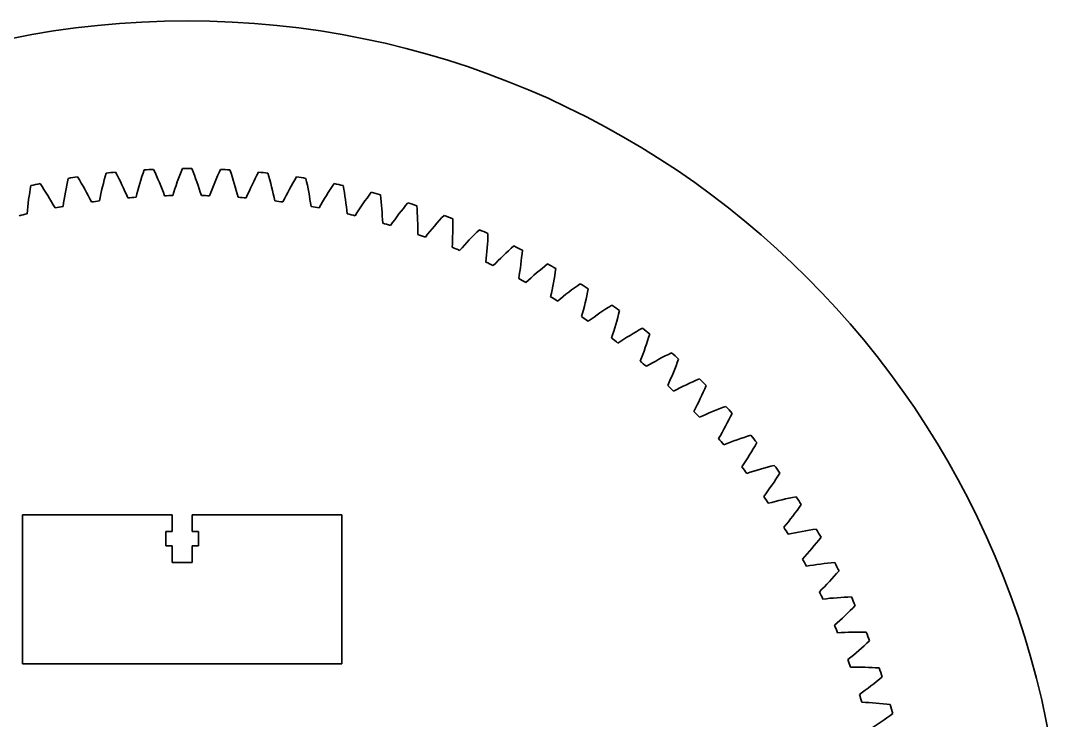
# Model space of a CAD drawing. Header units: inches. Extents: x -10.4 to 15.5, y -3.4 to 11.2.
# Drawn here: x 8.59 to 15.49, y 4.59 to 9.22 of the extents above; entities that cross this region are included whole.
import ezdxf

# ---------------------------------------------------------------- set-up
doc = ezdxf.new("R2010")
doc.units = ezdxf.units.IN
doc.header["$MEASUREMENT"] = 0
doc.layers.add('Layer 1', color=7, linetype='Continuous')

# ---------------------------------------------------------------- blocks, each defined once
blk = doc.blocks.new('block 2')
at = {"layer": 'Layer 1', "color": 7, "lineweight": 35}
blk.add_open_spline([(9.8384, 8.0624), (9.8205, 8.063), (9.8026, 8.0635), (9.7847, 8.0638)], degree=3, dxfattribs=at)
blk = doc.blocks.new('block 3')
at = {"layer": 'Layer 1', "color": 7, "lineweight": 35}
blk.add_open_spline([(9.7847, 8.0638), (9.7659, 8.124), (9.7447, 8.1834), (9.7211, 8.2419)], degree=3, dxfattribs=at)
blk = doc.blocks.new('block 4')
at = {"layer": 'Layer 1', "color": 7, "lineweight": 35}
blk.add_open_spline([(9.7211, 8.2419), (9.7003, 8.242), (9.6795, 8.242), (9.6588, 8.2419)], degree=3, dxfattribs=at)
blk = doc.blocks.new('block 5')
at = {"layer": 'Layer 1', "color": 7, "lineweight": 35}
blk.add_open_spline([(9.6588, 8.2419), (9.6352, 8.1834), (9.614, 8.124), (9.5952, 8.0638)], degree=3, dxfattribs=at)
blk = doc.blocks.new('block 6')
at = {"layer": 'Layer 1', "color": 7, "lineweight": 35}
blk.add_open_spline([(9.5952, 8.0638), (9.5773, 8.0635), (9.5594, 8.063), (9.5415, 8.0624)], degree=3, dxfattribs=at)
blk = doc.blocks.new('block 7')
at = {"layer": 'Layer 1', "color": 7, "lineweight": 35}
blk.add_open_spline([(9.5415, 8.0624), (9.5195, 8.1215), (9.4952, 8.1797), (9.4687, 8.2369)], degree=3, dxfattribs=at)
blk = doc.blocks.new('block 8')
at = {"layer": 'Layer 1', "color": 7, "lineweight": 35}
blk.add_open_spline([(9.4687, 8.2369), (9.4479, 8.236), (9.4272, 8.2349), (9.4064, 8.2336)], degree=3, dxfattribs=at)
blk = doc.blocks.new('block 9')
at = {"layer": 'Layer 1', "color": 7, "lineweight": 35}
blk.add_open_spline([(9.4064, 8.2336), (9.3859, 8.174), (9.3679, 8.1136), (9.3523, 8.0525)], degree=3, dxfattribs=at)
blk = doc.blocks.new('block 10')
at = {"layer": 'Layer 1', "color": 7, "lineweight": 35}
blk.add_open_spline([(9.3523, 8.0525), (9.3344, 8.0512), (9.3165, 8.0498), (9.2987, 8.0483)], degree=3, dxfattribs=at)
blk = doc.blocks.new('block 11')
at = {"layer": 'Layer 1', "color": 7, "lineweight": 35}
blk.add_open_spline([(9.2987, 8.0483), (9.2737, 8.1062), (9.2464, 8.163), (9.2168, 8.2187)], degree=3, dxfattribs=at)
blk = doc.blocks.new('block 12')
at = {"layer": 'Layer 1', "color": 7, "lineweight": 35}
blk.add_open_spline([(9.2168, 8.2187), (9.1961, 8.2167), (9.1755, 8.2145), (9.1548, 8.2122)], degree=3, dxfattribs=at)
blk = doc.blocks.new('block 13')
at = {"layer": 'Layer 1', "color": 7, "lineweight": 35}
blk.add_open_spline([(9.1548, 8.2122), (9.1375, 8.1516), (9.1226, 8.0903), (9.1102, 8.0285)], degree=3, dxfattribs=at)
blk = doc.blocks.new('block 14')
at = {"layer": 'Layer 1', "color": 7, "lineweight": 35}
blk.add_open_spline([(9.1102, 8.0285), (9.0924, 8.0262), (9.0747, 8.0239), (9.0569, 8.0215)], degree=3, dxfattribs=at)
blk = doc.blocks.new('block 15')
at = {"layer": 'Layer 1', "color": 7, "lineweight": 35}
blk.add_open_spline([(9.0569, 8.0215), (9.0289, 8.0779), (8.9987, 8.1333), (8.9663, 8.1874)], degree=3, dxfattribs=at)
blk = doc.blocks.new('block 16')
at = {"layer": 'Layer 1', "color": 7, "lineweight": 35}
blk.add_open_spline([(8.9663, 8.1874), (8.9457, 8.1843), (8.9252, 8.181), (8.9047, 8.1776)], degree=3, dxfattribs=at)
blk = doc.blocks.new('block 17')
at = {"layer": 'Layer 1', "color": 7, "lineweight": 35}
blk.add_open_spline([(8.9047, 8.1776), (8.8906, 8.1162), (8.879, 8.0542), (8.8698, 7.9918)], degree=3, dxfattribs=at)
blk = doc.blocks.new('block 18')
at = {"layer": 'Layer 1', "color": 7, "lineweight": 35}
blk.add_open_spline([(8.8698, 7.9918), (8.8521, 7.9886), (8.8345, 7.9854), (8.8169, 7.982)], degree=3, dxfattribs=at)
blk = doc.blocks.new('block 19')
at = {"layer": 'Layer 1', "color": 7, "lineweight": 35}
blk.add_open_spline([(8.8169, 7.982), (8.786, 8.037), (8.7529, 8.0907), (8.7177, 8.143)], degree=3, dxfattribs=at)
blk = doc.blocks.new('block 20')
at = {"layer": 'Layer 1', "color": 7, "lineweight": 35}
blk.add_open_spline([(8.7177, 8.143), (8.6974, 8.1388), (8.677, 8.1345), (8.6568, 8.13)], degree=3, dxfattribs=at)
blk = doc.blocks.new('block 21')
at = {"layer": 'Layer 1', "color": 7, "lineweight": 35}
blk.add_open_spline([(8.6568, 8.13), (8.6459, 8.0679), (8.6375, 8.0054), (8.6316, 7.9426)], degree=3, dxfattribs=at)
blk = doc.blocks.new('block 22')
at = {"layer": 'Layer 1', "color": 7, "lineweight": 35}
blk.add_open_spline([(8.6316, 7.9426), (8.6141, 7.9385), (8.5967, 7.9344), (8.5793, 7.9301)], degree=3, dxfattribs=at)
blk = doc.blocks.new('block 383')
at = {"layer": 'Layer 1', "color": 7, "lineweight": 35}
blk.add_open_spline([(14.2009, 4.5298), (14.2542, 4.5635), (14.3061, 4.5994), (14.3565, 4.6372)], degree=3, dxfattribs=at)
blk = doc.blocks.new('block 384')
at = {"layer": 'Layer 1', "color": 7, "lineweight": 35}
blk.add_open_spline([(14.3565, 4.6372), (14.3512, 4.6573), (14.3458, 4.6774), (14.3403, 4.6975)], degree=3, dxfattribs=at)
blk = doc.blocks.new('block 385')
at = {"layer": 'Layer 1', "color": 7, "lineweight": 35}
blk.add_open_spline([(14.3403, 4.6975), (14.2777, 4.7051), (14.2149, 4.7102), (14.1519, 4.7128)], degree=3, dxfattribs=at)
blk = doc.blocks.new('block 386')
at = {"layer": 'Layer 1', "color": 7, "lineweight": 35}
blk.add_open_spline([(14.1519, 4.7128), (14.1469, 4.73), (14.1418, 4.7472), (14.1366, 4.7643)], degree=3, dxfattribs=at)
blk = doc.blocks.new('block 387')
at = {"layer": 'Layer 1', "color": 7, "lineweight": 35}
blk.add_open_spline([(14.1366, 4.7643), (14.188, 4.8008), (14.238, 4.8393), (14.2863, 4.8798)], degree=3, dxfattribs=at)
blk = doc.blocks.new('block 388')
at = {"layer": 'Layer 1', "color": 7, "lineweight": 35}
blk.add_open_spline([(14.2863, 4.8798), (14.28, 4.8996), (14.2736, 4.9194), (14.2671, 4.9391)], degree=3, dxfattribs=at)
blk = doc.blocks.new('block 389')
at = {"layer": 'Layer 1', "color": 7, "lineweight": 35}
blk.add_open_spline([(14.2671, 4.9391), (14.2041, 4.9434), (14.1411, 4.9452), (14.0781, 4.9445)], degree=3, dxfattribs=at)
blk = doc.blocks.new('block 390')
at = {"layer": 'Layer 1', "color": 7, "lineweight": 35}
blk.add_open_spline([(14.0781, 4.9445), (14.0722, 4.9614), (14.0662, 4.9783), (14.0601, 4.9952)], degree=3, dxfattribs=at)
blk = doc.blocks.new('block 391')
at = {"layer": 'Layer 1', "color": 7, "lineweight": 35}
blk.add_open_spline([(14.0601, 4.9952), (14.1096, 5.0343), (14.1574, 5.0754), (14.2035, 5.1183)], degree=3, dxfattribs=at)
blk = doc.blocks.new('block 392')
at = {"layer": 'Layer 1', "color": 7, "lineweight": 35}
blk.add_open_spline([(14.2035, 5.1183), (14.1963, 5.1378), (14.1888, 5.1572), (14.1812, 5.1765)], degree=3, dxfattribs=at)
blk = doc.blocks.new('block 393')
at = {"layer": 'Layer 1', "color": 7, "lineweight": 35}
blk.add_open_spline([(14.1812, 5.1765), (14.1182, 5.1776), (14.0551, 5.1761), (13.9922, 5.1721)], degree=3, dxfattribs=at)
blk = doc.blocks.new('block 394')
at = {"layer": 'Layer 1', "color": 7, "lineweight": 35}
blk.add_open_spline([(13.9922, 5.1721), (13.9855, 5.1887), (13.9786, 5.2052), (13.9716, 5.2217)], degree=3, dxfattribs=at)
blk = doc.blocks.new('block 395')
at = {"layer": 'Layer 1', "color": 7, "lineweight": 35}
blk.add_open_spline([(13.9716, 5.2217), (14.019, 5.2634), (14.0646, 5.3069), (14.1084, 5.3522)], degree=3, dxfattribs=at)
blk = doc.blocks.new('block 396')
at = {"layer": 'Layer 1', "color": 7, "lineweight": 35}
blk.add_open_spline([(14.1084, 5.3522), (14.1001, 5.3713), (14.0917, 5.3903), (14.0831, 5.4092)], degree=3, dxfattribs=at)
blk = doc.blocks.new('block 397')
at = {"layer": 'Layer 1', "color": 7, "lineweight": 35}
blk.add_open_spline([(14.0831, 5.4092), (14.0201, 5.4069), (13.9572, 5.4021), (13.8946, 5.3948)], degree=3, dxfattribs=at)
blk = doc.blocks.new('block 398')
at = {"layer": 'Layer 1', "color": 7, "lineweight": 35}
blk.add_open_spline([(13.8946, 5.3948), (13.887, 5.4111), (13.8792, 5.4272), (13.8714, 5.4434)], degree=3, dxfattribs=at)
blk = doc.blocks.new('block 399')
at = {"layer": 'Layer 1', "color": 7, "lineweight": 35}
blk.add_open_spline([(13.8714, 5.4434), (13.9165, 5.4874), (13.9598, 5.5333), (14.0012, 5.5808)], degree=3, dxfattribs=at)
blk = doc.blocks.new('block 400')
at = {"layer": 'Layer 1', "color": 7, "lineweight": 35}
blk.add_open_spline([(14.0012, 5.5808), (13.9919, 5.5994), (13.9825, 5.6179), (13.9729, 5.6364)], degree=3, dxfattribs=at)
blk = doc.blocks.new('block 401')
at = {"layer": 'Layer 1', "color": 7, "lineweight": 35}
blk.add_open_spline([(13.9729, 5.6364), (13.9101, 5.6308), (13.8476, 5.6227), (13.7854, 5.6122)], degree=3, dxfattribs=at)
blk = doc.blocks.new('block 402')
at = {"layer": 'Layer 1', "color": 7, "lineweight": 35}
blk.add_open_spline([(13.7854, 5.6122), (13.7769, 5.628), (13.7684, 5.6437), (13.7597, 5.6594)], degree=3, dxfattribs=at)
blk = doc.blocks.new('block 403')
at = {"layer": 'Layer 1', "color": 7, "lineweight": 35}
blk.add_open_spline([(13.7597, 5.6594), (13.8025, 5.7058), (13.8433, 5.7539), (13.8822, 5.8035)], degree=3, dxfattribs=at)
blk = doc.blocks.new('block 404')
at = {"layer": 'Layer 1', "color": 7, "lineweight": 35}
blk.add_open_spline([(13.8822, 5.8035), (13.8719, 5.8216), (13.8615, 5.8396), (13.851, 5.8575)], degree=3, dxfattribs=at)
blk = doc.blocks.new('block 405')
at = {"layer": 'Layer 1', "color": 7, "lineweight": 35}
blk.add_open_spline([(13.851, 5.8575), (13.7886, 5.8486), (13.7265, 5.8373), (13.665, 5.8235)], degree=3, dxfattribs=at)
blk = doc.blocks.new('block 406')
at = {"layer": 'Layer 1', "color": 7, "lineweight": 35}
blk.add_open_spline([(13.665, 5.8235), (13.6557, 5.8388), (13.6464, 5.8541), (13.6369, 5.8694)], degree=3, dxfattribs=at)
blk = doc.blocks.new('block 407')
at = {"layer": 'Layer 1', "color": 7, "lineweight": 35}
blk.add_open_spline([(13.6369, 5.8694), (13.6772, 5.9179), (13.7154, 5.968), (13.7516, 6.0196)], degree=3, dxfattribs=at)
blk = doc.blocks.new('block 408')
at = {"layer": 'Layer 1', "color": 7, "lineweight": 35}
blk.add_open_spline([(13.7516, 6.0196), (13.7404, 6.0372), (13.7291, 6.0546), (13.7177, 6.0719)], degree=3, dxfattribs=at)
blk = doc.blocks.new('block 409')
at = {"layer": 'Layer 1', "color": 7, "lineweight": 35}
blk.add_open_spline([(13.7177, 6.0719), (13.6558, 6.0598), (13.5944, 6.0453), (13.5337, 6.0282)], degree=3, dxfattribs=at)
blk = doc.blocks.new('block 410')
at = {"layer": 'Layer 1', "color": 7, "lineweight": 35}
blk.add_open_spline([(13.5337, 6.0282), (13.5237, 6.0431), (13.5135, 6.0579), (13.5033, 6.0726)], degree=3, dxfattribs=at)
blk = doc.blocks.new('block 411')
at = {"layer": 'Layer 1', "color": 7, "lineweight": 35}
blk.add_open_spline([(13.5033, 6.0726), (13.5409, 6.1232), (13.5765, 6.1752), (13.61, 6.2287)], degree=3, dxfattribs=at)
blk = doc.blocks.new('block 412')
at = {"layer": 'Layer 1', "color": 7, "lineweight": 35}
blk.add_open_spline([(13.61, 6.2287), (13.5979, 6.2455), (13.5857, 6.2624), (13.5733, 6.2791)], degree=3, dxfattribs=at)
blk = doc.blocks.new('block 413')
at = {"layer": 'Layer 1', "color": 7, "lineweight": 35}
blk.add_open_spline([(13.5733, 6.2791), (13.5122, 6.2638), (13.4517, 6.246), (13.3919, 6.2258)], degree=3, dxfattribs=at)
blk = doc.blocks.new('block 414')
at = {"layer": 'Layer 1', "color": 7, "lineweight": 35}
blk.add_open_spline([(13.3919, 6.2258), (13.3811, 6.2401), (13.3702, 6.2544), (13.3592, 6.2685)], degree=3, dxfattribs=at)
blk = doc.blocks.new('block 415')
at = {"layer": 'Layer 1', "color": 7, "lineweight": 35}
blk.add_open_spline([(13.3592, 6.2685), (13.3941, 6.321), (13.4269, 6.3749), (13.4576, 6.43)], degree=3, dxfattribs=at)
blk = doc.blocks.new('block 416')
at = {"layer": 'Layer 1', "color": 7, "lineweight": 35}
blk.add_open_spline([(13.4576, 6.43), (13.4446, 6.4462), (13.4315, 6.4623), (13.4183, 6.4784)], degree=3, dxfattribs=at)
blk = doc.blocks.new('block 417')
at = {"layer": 'Layer 1', "color": 7, "lineweight": 35}
blk.add_open_spline([(13.4183, 6.4784), (13.3581, 6.4599), (13.2985, 6.439), (13.24, 6.4157)], degree=3, dxfattribs=at)
blk = doc.blocks.new('block 418')
at = {"layer": 'Layer 1', "color": 7, "lineweight": 35}
blk.add_open_spline([(13.24, 6.4157), (13.2284, 6.4294), (13.2167, 6.4431), (13.205, 6.4566)], degree=3, dxfattribs=at)
blk = doc.blocks.new('block 419')
at = {"layer": 'Layer 1', "color": 7, "lineweight": 35}
blk.add_open_spline([(13.205, 6.4566), (13.2372, 6.5109), (13.2671, 6.5664), (13.2948, 6.623)], degree=3, dxfattribs=at)
blk = doc.blocks.new('block 420')
at = {"layer": 'Layer 1', "color": 7, "lineweight": 35}
blk.add_open_spline([(13.2948, 6.623), (13.281, 6.6386), (13.2671, 6.654), (13.2531, 6.6693)], degree=3, dxfattribs=at)
blk = doc.blocks.new('block 421')
at = {"layer": 'Layer 1', "color": 7, "lineweight": 35}
blk.add_open_spline([(13.2531, 6.6693), (13.1939, 6.6477), (13.1355, 6.6237), (13.0783, 6.5974)], degree=3, dxfattribs=at)
blk = doc.blocks.new('block 422')
at = {"layer": 'Layer 1', "color": 7, "lineweight": 35}
blk.add_open_spline([(13.0783, 6.5974), (13.066, 6.6105), (13.0536, 6.6235), (13.0412, 6.6364)], degree=3, dxfattribs=at)
blk = doc.blocks.new('block 423')
at = {"layer": 'Layer 1', "color": 7, "lineweight": 35}
blk.add_open_spline([(13.0412, 6.6364), (13.0705, 6.6923), (13.0975, 6.7493), (13.1222, 6.8073)], degree=3, dxfattribs=at)
blk = doc.blocks.new('block 424')
at = {"layer": 'Layer 1', "color": 7, "lineweight": 35}
blk.add_open_spline([(13.1222, 6.8073), (13.1076, 6.8221), (13.0929, 6.8368), (13.0781, 6.8514)], degree=3, dxfattribs=at)
blk = doc.blocks.new('block 425')
at = {"layer": 'Layer 1', "color": 7, "lineweight": 35}
blk.add_open_spline([(13.0781, 6.8514), (13.0201, 6.8267), (12.9631, 6.7997), (12.9073, 6.7704)], degree=3, dxfattribs=at)
blk = doc.blocks.new('block 426')
at = {"layer": 'Layer 1', "color": 7, "lineweight": 35}
blk.add_open_spline([(12.9073, 6.7704), (12.8943, 6.7828), (12.8813, 6.7952), (12.8683, 6.8074)], degree=3, dxfattribs=at)
blk = doc.blocks.new('block 427')
at = {"layer": 'Layer 1', "color": 7, "lineweight": 35}
blk.add_open_spline([(12.8683, 6.8074), (12.8945, 6.8647), (12.9186, 6.9231), (12.9402, 6.9823)], degree=3, dxfattribs=at)
blk = doc.blocks.new('block 428')
at = {"layer": 'Layer 1', "color": 7, "lineweight": 35}
blk.add_open_spline([(12.9402, 6.9823), (12.9248, 6.9963), (12.9094, 7.0102), (12.8938, 7.024)], degree=3, dxfattribs=at)
blk = doc.blocks.new('block 429')
at = {"layer": 'Layer 1', "color": 7, "lineweight": 35}
blk.add_open_spline([(12.8938, 7.024), (12.8372, 6.9963), (12.7817, 6.9663), (12.7275, 6.9342)], degree=3, dxfattribs=at)
blk = doc.blocks.new('block 430')
at = {"layer": 'Layer 1', "color": 7, "lineweight": 35}
blk.add_open_spline([(12.7275, 6.9342), (12.7139, 6.9459), (12.7003, 6.9575), (12.6866, 6.9691)], degree=3, dxfattribs=at)
blk = doc.blocks.new('block 431')
at = {"layer": 'Layer 1', "color": 7, "lineweight": 35}
blk.add_open_spline([(12.6866, 6.9691), (12.7098, 7.0277), (12.7307, 7.0872), (12.7492, 7.1475)], degree=3, dxfattribs=at)
blk = doc.blocks.new('block 432')
at = {"layer": 'Layer 1', "color": 7, "lineweight": 35}
blk.add_open_spline([(12.7492, 7.1475), (12.7332, 7.1607), (12.717, 7.1738), (12.7008, 7.1867)], degree=3, dxfattribs=at)
blk = doc.blocks.new('block 433')
at = {"layer": 'Layer 1', "color": 7, "lineweight": 35}
blk.add_open_spline([(12.7008, 7.1867), (12.6457, 7.1561), (12.5918, 7.1233), (12.5394, 7.0883)], degree=3, dxfattribs=at)
blk = doc.blocks.new('block 434')
at = {"layer": 'Layer 1', "color": 7, "lineweight": 35}
blk.add_open_spline([(12.5394, 7.0883), (12.5252, 7.0993), (12.5109, 7.1103), (12.4967, 7.1211)], degree=3, dxfattribs=at)
blk = doc.blocks.new('block 435')
at = {"layer": 'Layer 1', "color": 7, "lineweight": 35}
blk.add_open_spline([(12.4967, 7.1211), (12.5168, 7.1808), (12.5346, 7.2413), (12.5499, 7.3025)], degree=3, dxfattribs=at)
blk = doc.blocks.new('block 436')
at = {"layer": 'Layer 1', "color": 7, "lineweight": 35}
blk.add_open_spline([(12.5499, 7.3025), (12.5332, 7.3148), (12.5164, 7.327), (12.4995, 7.3391)], degree=3, dxfattribs=at)
blk = doc.blocks.new('block 437')
at = {"layer": 'Layer 1', "color": 7, "lineweight": 35}
blk.add_open_spline([(12.4995, 7.3391), (12.4461, 7.3057), (12.394, 7.2701), (12.3434, 7.2324)], degree=3, dxfattribs=at)
blk = doc.blocks.new('block 438')
at = {"layer": 'Layer 1', "color": 7, "lineweight": 35}
blk.add_open_spline([(12.3434, 7.2324), (12.3287, 7.2427), (12.3139, 7.2528), (12.2991, 7.2629)], degree=3, dxfattribs=at)
blk = doc.blocks.new('block 439')
at = {"layer": 'Layer 1', "color": 7, "lineweight": 35}
blk.add_open_spline([(12.2991, 7.2629), (12.3161, 7.3236), (12.3307, 7.385), (12.3428, 7.4469)], degree=3, dxfattribs=at)
blk = doc.blocks.new('block 440')
at = {"layer": 'Layer 1', "color": 7, "lineweight": 35}
blk.add_open_spline([(12.3428, 7.4469), (12.3254, 7.4583), (12.308, 7.4696), (12.2905, 7.4808)], degree=3, dxfattribs=at)
blk = doc.blocks.new('block 441')
at = {"layer": 'Layer 1', "color": 7, "lineweight": 35}
blk.add_open_spline([(12.2905, 7.4808), (12.2389, 7.4446), (12.1887, 7.4063), (12.1402, 7.3661)], degree=3, dxfattribs=at)
blk = doc.blocks.new('block 442')
at = {"layer": 'Layer 1', "color": 7, "lineweight": 35}
blk.add_open_spline([(12.1402, 7.3661), (12.125, 7.3755), (12.1097, 7.3849), (12.0943, 7.3942)], degree=3, dxfattribs=at)
blk = doc.blocks.new('block 443')
at = {"layer": 'Layer 1', "color": 7, "lineweight": 35}
blk.add_open_spline([(12.0943, 7.3942), (12.1081, 7.4557), (12.1195, 7.5178), (12.1283, 7.5802)], degree=3, dxfattribs=at)
blk = doc.blocks.new('block 444')
at = {"layer": 'Layer 1', "color": 7, "lineweight": 35}
blk.add_open_spline([(12.1283, 7.5802), (12.1104, 7.5907), (12.0924, 7.6011), (12.0743, 7.6113)], degree=3, dxfattribs=at)
blk = doc.blocks.new('block 445')
at = {"layer": 'Layer 1', "color": 7, "lineweight": 35}
blk.add_open_spline([(12.0743, 7.6113), (12.0247, 7.5725), (11.9766, 7.5316), (11.9303, 7.4889)], degree=3, dxfattribs=at)
blk = doc.blocks.new('block 446')
at = {"layer": 'Layer 1', "color": 7, "lineweight": 35}
blk.add_open_spline([(11.9303, 7.4889), (11.9146, 7.4976), (11.8988, 7.5061), (11.883, 7.5146)], degree=3, dxfattribs=at)
blk = doc.blocks.new('block 447')
at = {"layer": 'Layer 1', "color": 7, "lineweight": 35}
blk.add_open_spline([(11.883, 7.5146), (11.8936, 7.5767), (11.9017, 7.6393), (11.9072, 7.7021)], degree=3, dxfattribs=at)
blk = doc.blocks.new('block 448')
at = {"layer": 'Layer 1', "color": 7, "lineweight": 35}
blk.add_open_spline([(11.9072, 7.7021), (11.8888, 7.7116), (11.8702, 7.7211), (11.8517, 7.7304)], degree=3, dxfattribs=at)
blk = doc.blocks.new('block 449')
at = {"layer": 'Layer 1', "color": 7, "lineweight": 35}
blk.add_open_spline([(11.8517, 7.7304), (11.8041, 7.689), (11.7583, 7.6457), (11.7142, 7.6006)], degree=3, dxfattribs=at)
blk = doc.blocks.new('block 450')
at = {"layer": 'Layer 1', "color": 7, "lineweight": 35}
blk.add_open_spline([(11.7142, 7.6006), (11.6981, 7.6084), (11.6819, 7.6161), (11.6657, 7.6237)], degree=3, dxfattribs=at)
blk = doc.blocks.new('block 451')
at = {"layer": 'Layer 1', "color": 7, "lineweight": 35}
blk.add_open_spline([(11.6657, 7.6237), (11.673, 7.6864), (11.6778, 7.7493), (11.68, 7.8123)], degree=3, dxfattribs=at)
blk = doc.blocks.new('block 452')
at = {"layer": 'Layer 1', "color": 7, "lineweight": 35}
blk.add_open_spline([(11.68, 7.8123), (11.6611, 7.8208), (11.6421, 7.8293), (11.6231, 7.8376)], degree=3, dxfattribs=at)
blk = doc.blocks.new('block 453')
at = {"layer": 'Layer 1', "color": 7, "lineweight": 35}
blk.add_open_spline([(11.6231, 7.8376), (11.5778, 7.7938), (11.5342, 7.7481), (11.4926, 7.7008)], degree=3, dxfattribs=at)
blk = doc.blocks.new('block 454')
at = {"layer": 'Layer 1', "color": 7, "lineweight": 35}
blk.add_open_spline([(11.4926, 7.7008), (11.4761, 7.7078), (11.4595, 7.7146), (11.4429, 7.7214)], degree=3, dxfattribs=at)
blk = doc.blocks.new('block 455')
at = {"layer": 'Layer 1', "color": 7, "lineweight": 35}
blk.add_open_spline([(11.4429, 7.7214), (11.4469, 7.7843), (11.4484, 7.8474), (11.4474, 7.9104)], degree=3, dxfattribs=at)
blk = doc.blocks.new('block 456')
at = {"layer": 'Layer 1', "color": 7, "lineweight": 35}
blk.add_open_spline([(11.4474, 7.9104), (11.428, 7.918), (11.4086, 7.9254), (11.3892, 7.9327)], degree=3, dxfattribs=at)
blk = doc.blocks.new('block 457')
at = {"layer": 'Layer 1', "color": 7, "lineweight": 35}
blk.add_open_spline([(11.3892, 7.9327), (11.3462, 7.8866), (11.3051, 7.8387), (11.266, 7.7893)], degree=3, dxfattribs=at)
blk = doc.blocks.new('block 458')
at = {"layer": 'Layer 1', "color": 7, "lineweight": 35}
blk.add_open_spline([(11.266, 7.7893), (11.2491, 7.7953), (11.2323, 7.8013), (11.2153, 7.8072)], degree=3, dxfattribs=at)
blk = doc.blocks.new('block 459')
at = {"layer": 'Layer 1', "color": 7, "lineweight": 35}
blk.add_open_spline([(11.2153, 7.8072), (11.2161, 7.8703), (11.2142, 7.9333), (11.2099, 7.9962)], degree=3, dxfattribs=at)
blk = doc.blocks.new('block 460')
at = {"layer": 'Layer 1', "color": 7, "lineweight": 35}
blk.add_open_spline([(11.2099, 7.9962), (11.1902, 8.0028), (11.1704, 8.0092), (11.1506, 8.0155)], degree=3, dxfattribs=at)
blk = doc.blocks.new('block 461')
at = {"layer": 'Layer 1', "color": 7, "lineweight": 35}
blk.add_open_spline([(11.1506, 8.0155), (11.1102, 7.9671), (11.0716, 7.9172), (11.0351, 7.8658)], degree=3, dxfattribs=at)
blk = doc.blocks.new('block 462')
at = {"layer": 'Layer 1', "color": 7, "lineweight": 35}
blk.add_open_spline([(11.0351, 7.8658), (11.018, 7.871), (11.0008, 7.876), (10.9836, 7.881)], degree=3, dxfattribs=at)
blk = doc.blocks.new('block 463')
at = {"layer": 'Layer 1', "color": 7, "lineweight": 35}
blk.add_open_spline([(10.9836, 7.881), (10.981, 7.944), (10.9759, 8.0069), (10.9683, 8.0695)], degree=3, dxfattribs=at)
blk = doc.blocks.new('block 464')
at = {"layer": 'Layer 1', "color": 7, "lineweight": 35}
blk.add_open_spline([(10.9683, 8.0695), (10.9482, 8.075), (10.9282, 8.0804), (10.9081, 8.0856)], degree=3, dxfattribs=at)
blk = doc.blocks.new('block 465')
at = {"layer": 'Layer 1', "color": 7, "lineweight": 35}
blk.add_open_spline([(10.9081, 8.0856), (10.8702, 8.0352), (10.8343, 7.9833), (10.8006, 7.9301)], degree=3, dxfattribs=at)
blk = doc.blocks.new('block 466')
at = {"layer": 'Layer 1', "color": 7, "lineweight": 35}
blk.add_open_spline([(10.8006, 7.9301), (10.7832, 7.9344), (10.7658, 7.9385), (10.7483, 7.9426)], degree=3, dxfattribs=at)
blk = doc.blocks.new('block 467')
at = {"layer": 'Layer 1', "color": 7, "lineweight": 35}
blk.add_open_spline([(10.7483, 7.9426), (10.7424, 8.0054), (10.734, 8.0679), (10.7231, 8.13)], degree=3, dxfattribs=at)
blk = doc.blocks.new('block 468')
at = {"layer": 'Layer 1', "color": 7, "lineweight": 35}
blk.add_open_spline([(10.7231, 8.13), (10.7028, 8.1345), (10.6825, 8.1388), (10.6622, 8.143)], degree=3, dxfattribs=at)
blk = doc.blocks.new('block 469')
at = {"layer": 'Layer 1', "color": 7, "lineweight": 35}
blk.add_open_spline([(10.6622, 8.143), (10.627, 8.0907), (10.5939, 8.037), (10.563, 7.982)], degree=3, dxfattribs=at)
blk = doc.blocks.new('block 470')
at = {"layer": 'Layer 1', "color": 7, "lineweight": 35}
blk.add_open_spline([(10.563, 7.982), (10.5454, 7.9854), (10.5277, 7.9886), (10.5101, 7.9918)], degree=3, dxfattribs=at)
blk = doc.blocks.new('block 471')
at = {"layer": 'Layer 1', "color": 7, "lineweight": 35}
blk.add_open_spline([(10.5101, 7.9918), (10.5009, 8.0542), (10.4893, 8.1162), (10.4752, 8.1776)], degree=3, dxfattribs=at)
blk = doc.blocks.new('block 472')
at = {"layer": 'Layer 1', "color": 7, "lineweight": 35}
blk.add_open_spline([(10.4752, 8.1776), (10.4547, 8.181), (10.4342, 8.1843), (10.4136, 8.1874)], degree=3, dxfattribs=at)
blk = doc.blocks.new('block 473')
at = {"layer": 'Layer 1', "color": 7, "lineweight": 35}
blk.add_open_spline([(10.4136, 8.1874), (10.3812, 8.1333), (10.351, 8.0779), (10.323, 8.0215)], degree=3, dxfattribs=at)
blk = doc.blocks.new('block 474')
at = {"layer": 'Layer 1', "color": 7, "lineweight": 35}
blk.add_open_spline([(10.323, 8.0215), (10.3052, 8.0239), (10.2875, 8.0262), (10.2697, 8.0285)], degree=3, dxfattribs=at)
blk = doc.blocks.new('block 475')
at = {"layer": 'Layer 1', "color": 7, "lineweight": 35}
blk.add_open_spline([(10.2697, 8.0285), (10.2573, 8.0903), (10.2424, 8.1516), (10.2251, 8.2122)], degree=3, dxfattribs=at)
blk = doc.blocks.new('block 476')
at = {"layer": 'Layer 1', "color": 7, "lineweight": 35}
blk.add_open_spline([(10.2251, 8.2122), (10.2044, 8.2145), (10.1837, 8.2167), (10.1631, 8.2187)], degree=3, dxfattribs=at)
blk = doc.blocks.new('block 477')
at = {"layer": 'Layer 1', "color": 7, "lineweight": 35}
blk.add_open_spline([(10.1631, 8.2187), (10.1335, 8.163), (10.1062, 8.1062), (10.0812, 8.0483)], degree=3, dxfattribs=at)
blk = doc.blocks.new('block 478')
at = {"layer": 'Layer 1', "color": 7, "lineweight": 35}
blk.add_open_spline([(10.0812, 8.0483), (10.0634, 8.0498), (10.0455, 8.0512), (10.0276, 8.0525)], degree=3, dxfattribs=at)
blk = doc.blocks.new('block 479')
at = {"layer": 'Layer 1', "color": 7, "lineweight": 35}
blk.add_open_spline([(10.0276, 8.0525), (10.012, 8.1136), (9.9939, 8.174), (9.9735, 8.2336)], degree=3, dxfattribs=at)
blk = doc.blocks.new('block 480')
at = {"layer": 'Layer 1', "color": 7, "lineweight": 35}
blk.add_open_spline([(9.9735, 8.2336), (9.9527, 8.2349), (9.932, 8.236), (9.9112, 8.2369)], degree=3, dxfattribs=at)
blk = doc.blocks.new('block 481')
at = {"layer": 'Layer 1', "color": 7, "lineweight": 35}
blk.add_open_spline([(9.9112, 8.2369), (9.8846, 8.1797), (9.8604, 8.1215), (9.8384, 8.0624)], degree=3, dxfattribs=at)
blk = doc.blocks.new('block 485')
at = {"layer": 'Layer 1', "color": 7, "lineweight": 35}
blk.add_open_spline([(15.49, 3.4191), (15.49, 6.6224), (12.8932, 9.2191), (9.6899, 9.2191), (6.4867, 9.2191), (3.89, 6.6224), (3.89, 3.4191), (3.89, 0.2159), (6.4867, -2.3809), (9.69, -2.3809), (12.8932, -2.3809), (15.49, 0.2159), (15.49, 3.4191)], degree=3, knots=[0, 0, 0, 0, 1, 1, 1, 2, 2, 2, 3, 3, 3, 4, 4, 4, 4], dxfattribs=at)
blk = doc.blocks.new('block 486')
at = {"layer": 'Layer 1', "color": 7, "lineweight": 35}
blk.add_lwpolyline([(8.6025, 5.952), (9.5905, 5.952)], dxfattribs=at)
blk = doc.blocks.new('block 487')
at = {"layer": 'Layer 1', "color": 7, "lineweight": 35}
blk.add_lwpolyline([(9.5905, 5.952), (9.5905, 5.8418)], dxfattribs=at)
blk = doc.blocks.new('block 488')
at = {"layer": 'Layer 1', "color": 7, "lineweight": 35}
blk.add_lwpolyline([(9.5905, 5.8418), (9.5492, 5.8418)], dxfattribs=at)
blk = doc.blocks.new('block 489')
at = {"layer": 'Layer 1', "color": 7, "lineweight": 35}
blk.add_lwpolyline([(9.5492, 5.8418), (9.5492, 5.7473)], dxfattribs=at)
blk = doc.blocks.new('block 490')
at = {"layer": 'Layer 1', "color": 7, "lineweight": 35}
blk.add_lwpolyline([(9.5492, 5.7473), (9.5905, 5.7473)], dxfattribs=at)
blk = doc.blocks.new('block 491')
at = {"layer": 'Layer 1', "color": 7, "lineweight": 35}
blk.add_lwpolyline([(9.5905, 5.7473), (9.5905, 5.637)], dxfattribs=at)
blk = doc.blocks.new('block 492')
at = {"layer": 'Layer 1', "color": 7, "lineweight": 35}
blk.add_lwpolyline([(9.5905, 5.637), (9.7244, 5.637)], dxfattribs=at)
blk = doc.blocks.new('block 493')
at = {"layer": 'Layer 1', "color": 7, "lineweight": 35}
blk.add_lwpolyline([(9.7244, 5.7473), (9.7244, 5.637)], dxfattribs=at)
blk = doc.blocks.new('block 494')
at = {"layer": 'Layer 1', "color": 7, "lineweight": 35}
blk.add_lwpolyline([(9.7657, 5.7473), (9.7244, 5.7473)], dxfattribs=at)
blk = doc.blocks.new('block 495')
at = {"layer": 'Layer 1', "color": 7, "lineweight": 35}
blk.add_lwpolyline([(9.7657, 5.8418), (9.7657, 5.7473)], dxfattribs=at)
blk = doc.blocks.new('block 496')
at = {"layer": 'Layer 1', "color": 7, "lineweight": 35}
blk.add_lwpolyline([(9.7244, 5.8418), (9.7657, 5.8418)], dxfattribs=at)
blk = doc.blocks.new('block 497')
at = {"layer": 'Layer 1', "color": 7, "lineweight": 35}
blk.add_lwpolyline([(9.7244, 5.952), (9.7244, 5.8418)], dxfattribs=at)
blk = doc.blocks.new('block 498')
at = {"layer": 'Layer 1', "color": 7, "lineweight": 35}
blk.add_lwpolyline([(9.7244, 5.952), (10.7125, 5.952)], dxfattribs=at)
blk = doc.blocks.new('block 499')
at = {"layer": 'Layer 1', "color": 7, "lineweight": 35}
blk.add_lwpolyline([(10.7125, 4.967), (10.7125, 5.952)], dxfattribs=at)
blk = doc.blocks.new('block 500')
at = {"layer": 'Layer 1', "color": 7, "lineweight": 35}
blk.add_lwpolyline([(8.6025, 4.967), (10.7125, 4.967)], dxfattribs=at)
blk = doc.blocks.new('block 501')
at = {"layer": 'Layer 1', "color": 7, "lineweight": 35}
blk.add_lwpolyline([(8.6025, 4.967), (8.6025, 5.952)], dxfattribs=at)

msp = doc.modelspace()

# ---------------------------------------------------------------- block references
at = {"layer": 'Layer 1'}
for name in ['block 485', 'block 13', 'block 12', 'block 11', 'block 9', 'block 8', 'block 7', 'block 5', 'block 4', 'block 3', 'block 481', 'block 480', 'block 479', 'block 477', 'block 476', 'block 475', 'block 20', 'block 19', 'block 17', 'block 16', 'block 15', 'block 473', 'block 472', 'block 471', 'block 469', 'block 468', 'block 21', 'block 467', 'block 465', 'block 464', 'block 14', 'block 10', 'block 6', 'block 2', 'block 478', 'block 474', 'block 463', 'block 461', 'block 460', 'block 22', 'block 18', 'block 470', 'block 466', 'block 459', 'block 462', 'block 457', 'block 456', 'block 455', 'block 458', 'block 453', 'block 452', 'block 451', 'block 449', 'block 448', 'block 454', 'block 447', 'block 450', 'block 445', 'block 444', 'block 443', 'block 446', 'block 441', 'block 440', 'block 442', 'block 439', 'block 437', 'block 436', 'block 438', 'block 435', 'block 433', 'block 432', 'block 434', 'block 431', 'block 430', 'block 429', 'block 427', 'block 428', 'block 425', 'block 424', 'block 426', 'block 423', 'block 422', 'block 421', 'block 420', 'block 419', 'block 418', 'block 417', 'block 415', 'block 416', 'block 413', 'block 412', 'block 414', 'block 411', 'block 410', 'block 409', 'block 408', 'block 407', 'block 486', 'block 501', 'block 487', 'block 497', 'block 498', 'block 499', 'block 406', 'block 488', 'block 489', 'block 496', 'block 495', 'block 405', 'block 403', 'block 404', 'block 490', 'block 491', 'block 493', 'block 494', 'block 402', 'block 492', 'block 401', 'block 400', 'block 399', 'block 398', 'block 397', 'block 396', 'block 395', 'block 394', 'block 393', 'block 392', 'block 391', 'block 390', 'block 500', 'block 389', 'block 388', 'block 387', 'block 386', 'block 385', 'block 384', 'block 383']:
    msp.add_blockref(name, (0, 0), dxfattribs=at)

doc.saveas('drawing.dxf')
